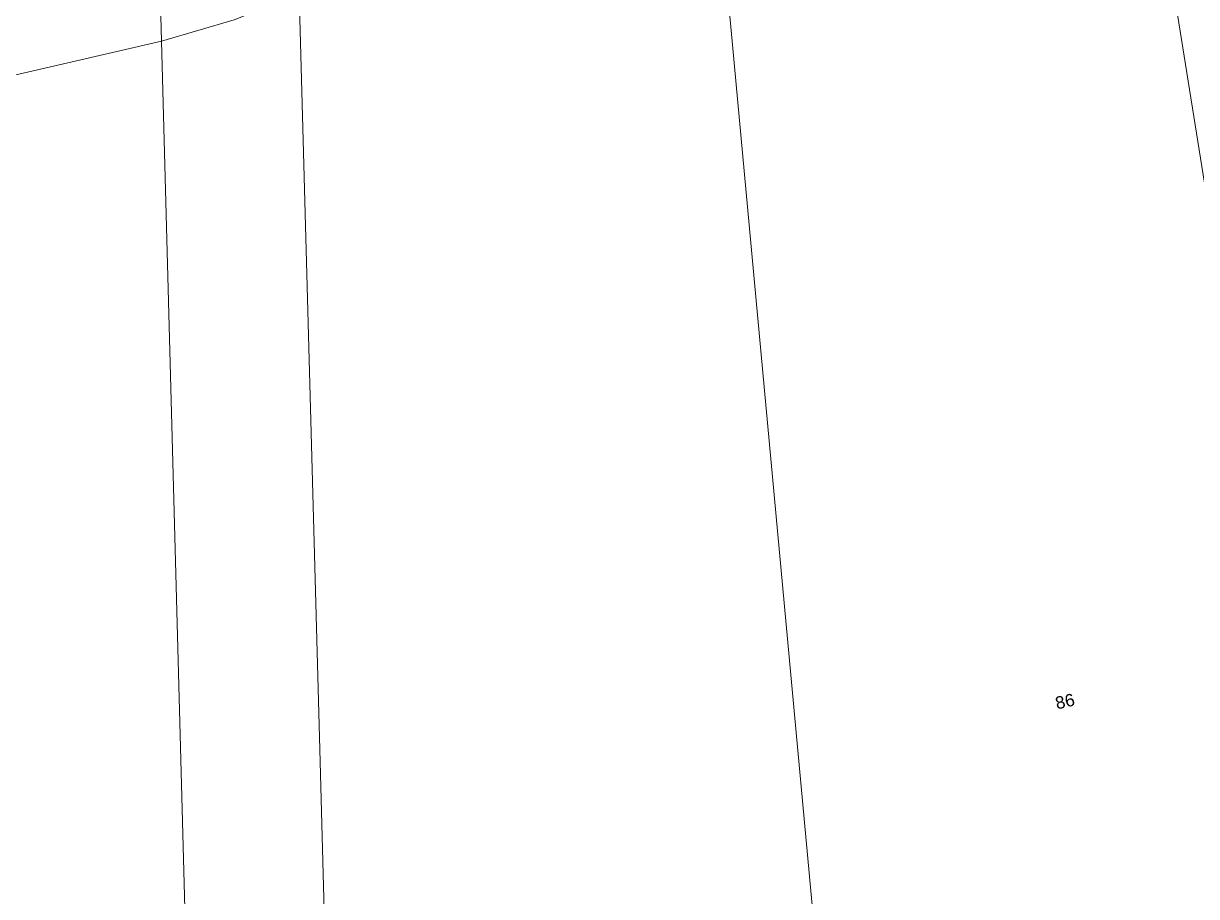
# Model space of a CAD drawing. Header units: metres. Extents: x 303957 to 307239, y 6268736 to 6272503.
# Drawn here: x 305404.7 to 305574.5, y 6269461.1 to 6269587.6 of the extents above; entities that cross this region are included whole.
import ezdxf

# ---------------------------------------------------------------- set-up
doc = ezdxf.new("R2010")
doc.units = ezdxf.units.M
doc.layers.add('Cadastre Land Parcels_SP_EXT', color=9, linetype='Continuous', lineweight=5)
doc.styles.get("Standard").update_dxf_attribs({"font": 'arial.ttf'})

msp = doc.modelspace()

# ---------------------------------------------------------------- linework, layer by layer
at = {"layer": 'Cadastre Land Parcels_SP_EXT', "linetype": 'Continuous'}
msp.add_lwpolyline([(305577.63, 6269634.88), (305565.03, 6269631.15), (305588.36, 6269485.2)], dxfattribs=at)
for points in [[(305608.22, 6269360.98), (305588.36, 6269485.2), (305565.03, 6269631.15), (305504.68, 6269613.25), (305530.34, 6269336.27), (305608.22, 6269360.98)], [(305492.95, 6269324.41), (305517.02, 6269332.04), (305530.34, 6269336.27), (305504.68, 6269613.25), (305456.36, 6269598.22), (305454.1, 6269595.43), (305444.61, 6269591.91), (305447.57, 6269482.43), (305452.19, 6269311.49), (305492.95, 6269324.41)], [(305421.44, 6269596.34), (305355.63, 6269575.45), (305355.69, 6269573.44), (305355.85, 6269567.54), (305389.76, 6269576.99), (305424.67, 6269585.04), (305424.43, 6269594.21), (305421.44, 6269596.34)], [(305432.2, 6269305.09), (305424.67, 6269585.04), (305435.19, 6269588.13), (305444.61, 6269591.91), (305447.57, 6269482.43), (305452.19, 6269311.49), (305436.05, 6269306.32), (305432.2, 6269305.09)], [(305411.74, 6269298.61), (305432.2, 6269305.09), (305424.67, 6269585.04), (305389.76, 6269576.99), (305355.85, 6269567.54), (305356.33, 6269549.69), (305359.72, 6269423.42), (305360.41, 6269397.82), (305362.67, 6269313.58), (305363.33, 6269288.94), (305363.48, 6269283.33), (305411.74, 6269298.61)]]:
    msp.add_lwpolyline(points, close=True, dxfattribs=at)

# ---------------------------------------------------------------- texts
msp.add_text('86', height=1.8, rotation=12.9178, dxfattribs=at).set_placement((305554.32, 6269488.24))

doc.saveas('drawing.dxf')
